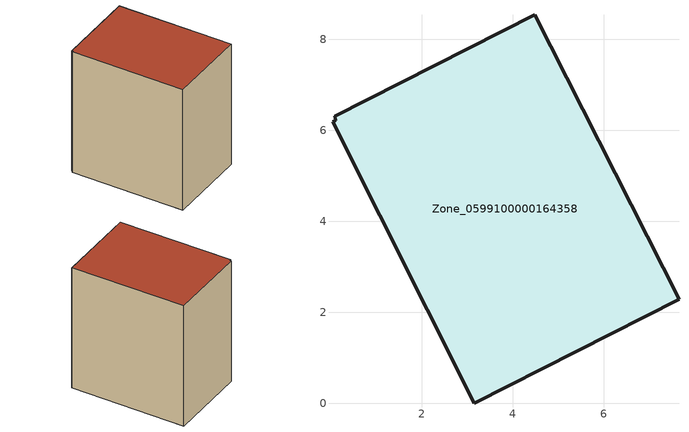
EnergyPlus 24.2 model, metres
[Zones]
Zone_0599100000164358
 floor ground (C_G): 0.09,6.31 4.49,8.54 7.66,2.29 3.16,0 0.04,6.19 0.11,6.22 z0
 wall outside (C_F): 7.66,2.29 4.49,8.54 0.09,6.31 0.11,6.22 0.04,6.19 3.16,0 7.66,2.29 z0:7.82
 roof outside (C_R): 4.49,8.54 0.09,6.31 0.11,6.22 0.04,6.19 3.16,0 7.66,2.29 z7.82
[BUILDING]
Pand.0599100000164358: North Axis=0; Terrain=City; Loads Convergence Tolerance Value=0.04; Temperature Convergence Tolerance Value=0.4; Solar Distribution=FullExterior; Maximum Number of Warmup Days=25; Minimum Number of Warmup Days=1
[Site:Location]
Rotterdam.The.Hague.AP_ZH_NLD Design_Conditions: Latitude=51.96; Longitude=4.45; Time Zone=1; Elevation=-4.5
[SITE:GROUNDTEMPERATURE:BUILDINGSURFACE]
18, 18, 18, 18, 18, 18, 18, 18, 18, 18, 18, 18
[MATERIAL] Thermal Absorptance=0.9; Solar Absorptance=0.7; Visible Absorptance=0.7
Name | Roughness | Thickness | Conductivity | Density | Specific Heat
G.TI.1946 | MediumSmooth | 0.15 | 1 | 540 | 1210
F.TI.1946 | Rough | 0.3 | 0.857143 | 1920 | 840
R.TI.1946 | MediumRough | 0.2 | 0.1 | 1500 | 1000
[CONSTRUCTION]
C_G: G.TI.1946
C_F: F.TI.1946
C_R: R.TI.1946
[ZONE]
Zone_0599100000164358: Type=1; Multiplier=1; Ceiling Height=Autocalculate; Volume=Autocalculate; Floor Area=autocalculate; Part of Total Floor Area=Yes
[ZONEINFILTRATION:DESIGNFLOWRATE]
Infil_Zone_0599100000164358: Zone or ZoneList or Space or SpaceList=Zone_0599100000164358; Schedule=AlwaysOn; Design Flow Rate Calculation Method=Flow/Area; Flow Rate per Floor Area=0.003; Constant Term Coefficient=1; Temperature Term Coefficient=0; Velocity Term Coefficient=0; Velocity Squared Term Coefficient=0
[HVACTEMPLATE:ZONE:IDEALLOADSAIRSYSTEM]
Zone_0599100000164358: Maximum Heating Supply Air Temperature=50; Minimum Cooling Supply Air Temperature=13; Maximum Heating Supply Air Humidity Ratio=0.0156; Minimum Cooling Supply Air Humidity Ratio=0.0077; Heating Limit=NoLimit; Cooling Limit=NoLimit; Dehumidification Control Type=ConstantSensibleHeatRatio; Cooling Sensible Heat Ratio=0.7; Dehumidification Setpoint=60; Humidification Control Type=None; Humidification Setpoint=30; Outdoor Air Method=None; Outdoor Air Flow Rate per Person=0.00944; Outdoor Air Flow Rate per Zone Floor Area=0; Outdoor Air Flow Rate per Zone=0; Demand Controlled Ventilation Type=None; Outdoor Air Economizer Type=NoEconomizer; Heat Recovery Type=None; Sensible Heat Recovery Effectiveness=0.7; Latent Heat Recovery Effectiveness=0.65
[ZONECONTROL:THERMOSTAT]
ThermostatControl_Zone_0599100000164358: Zone or ZoneList=Zone_0599100000164358; Control Type Schedule=DualSetpointControlType; Control 1=Thermostat_Zone_0599100000164358; Temperature Difference Between Cutout And Setpoint=0
[THERMOSTATSETPOINT:DUALSETPOINT]
Thermostat_Zone_0599100000164358: Heating Setpoint Temperature Schedule=HeatingSetpoint_Zone_0599100000164358; Cooling Setpoint Temperature Schedule=CoolingSetpoint_Zone_0599100000164358
[SCHEDULE:COMPACT]
HeatingSetpoint_Zone_0599100000164358: Through: 12/31, For: AllDays, Until: 24:00, 21
CoolingSetpoint_Zone_0599100000164358: Through: 12/31, For: AllDays, Until: 24:00, 24
DualSetpointControlType: Through: 12/31, For: AllDays, Until: 24:00, 4
AlwaysOn: Through: 12/31, For: AllDays, Until: 24:00, 1
